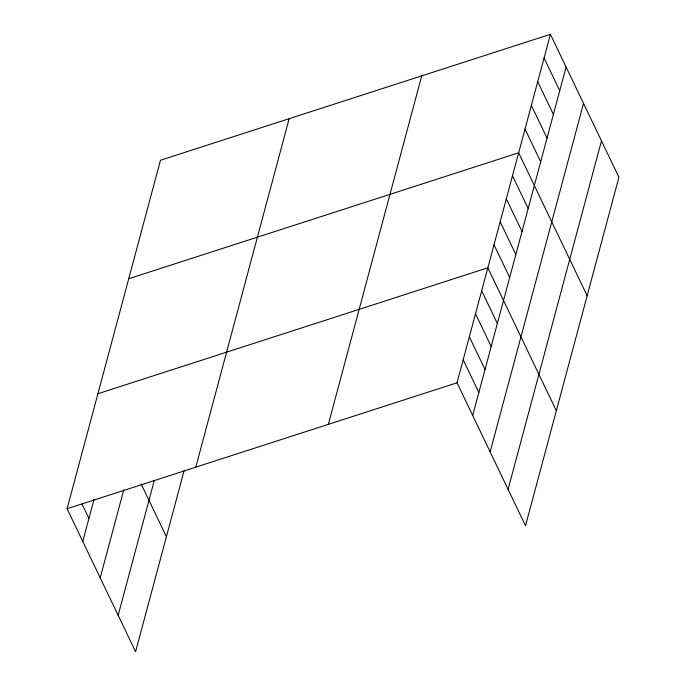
<?xml version="1.0" encoding="UTF-8"?>
<svg xmlns="http://www.w3.org/2000/svg" width="686" height="686" viewBox="0 0 686 686"><rect width="100%" height="100%" fill="white"/><g stroke="black" fill="none" stroke-linecap="round" stroke-linejoin="round"><path stroke-width="1.03" d="M184.097 470.699L135.588 651.7L67.091 508.738L160.481 160.25L550.412 34.3L618.909 177.262L525.519 525.75L457.022 382.788L550.412 34.3M82.766 541.46L94.025 499.451M100.199 577.835L123.78 489.838M118.155 615.316L154.333 480.32M195.767 467.175L289.158 118.687M328.345 424.351L421.736 75.863M472.697 415.51L566.087 67.022M490.13 451.894L583.52 103.397M508.086 489.375L601.476 140.887M128.728 278.73L518.659 152.789L587.156 295.752M97.909 393.73L487.84 267.789L556.337 410.751M67.091 508.738L457.022 382.788M544.067 58.001L559.742 90.715M537.713 81.694L553.388 114.416M531.358 105.395L547.042 138.109M525.013 129.088L540.688 161.81M512.493 175.787L528.169 208.51M506.328 198.786L522.012 231.508M500.171 221.784L515.846 254.506M494.006 244.791L509.681 277.504M481.675 290.787L497.35 323.509M475.509 313.785L491.185 346.507M469.344 336.792L485.028 369.505M463.187 359.79L478.862 392.512M141.144 483.982L166.406 536.701M82.011 504.021L88.931 518.453"/></g></svg>
